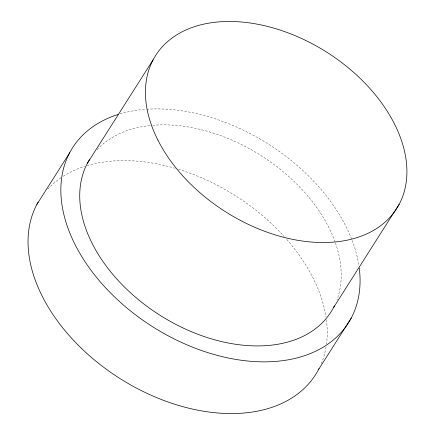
<?xml version="1.0" encoding="UTF-8"?>
<svg xmlns="http://www.w3.org/2000/svg" width="435" height="435" viewBox="0 0 435 435"><rect width="100%" height="100%" fill="white"/><g stroke="black" fill="none" stroke-linecap="round" stroke-linejoin="round"><path stroke-width="0.33" stroke-dasharray="2.17 1.63" d="M47.828 189.024A163.375 108.119 32.4 0 1 61.009 177.763M63.227 176.305A163.375 108.119 32.4 0 1 84.667 166.377M87.136 165.615A163.375 108.119 32.4 0 1 175.147 168.274M178.426 169.253A163.375 108.119 32.4 0 1 284.109 236.444M286.785 239.451A163.375 108.119 32.4 0 1 326.005 316.979M326.397 319.714A163.375 108.119 32.4 0 1 326.467 344.221M326.054 346.94A163.375 108.119 32.4 0 1 321.215 363.818M119.968 113.921A163.375 108.119 32.4 0 1 146.051 109.283M146.753 109.234A163.375 108.119 32.4 0 1 358.842 265.285M97.184 149.531A142.778 94.487 32.4 0 1 152.011 125.362M152.701 125.296A142.778 94.487 32.4 0 1 335.238 242.415M335.461 243.045A142.778 94.487 32.4 0 1 336.951 299.894"/><path stroke-width="0.65" d="M36.883 204.412L69.714 152.718M87.462 163.141L153.136 59.753M333.498 307.648L399.167 204.26M318.409 369.766L351.241 318.072M319.007 368.603A163.375 108.119 32.4 0 1 126.117 382.305A163.375 108.119 32.4 0 1 38.177 202.068M359.234 268.02A163.375 108.119 32.4 0 1 152.283 326.511A163.375 108.119 32.4 0 1 118.113 114.487M334.379 305.919A142.778 94.487 32.4 0 1 164.892 318.279A142.778 94.487 32.4 0 1 89.436 159.678M157.872 140.081A142.778 94.487 32.4 0 0 383.523 223.454A142.778 94.487 32.4 0 0 287.056 32.484A142.778 94.487 32.4 0 0 157.872 140.081"/></g></svg>
